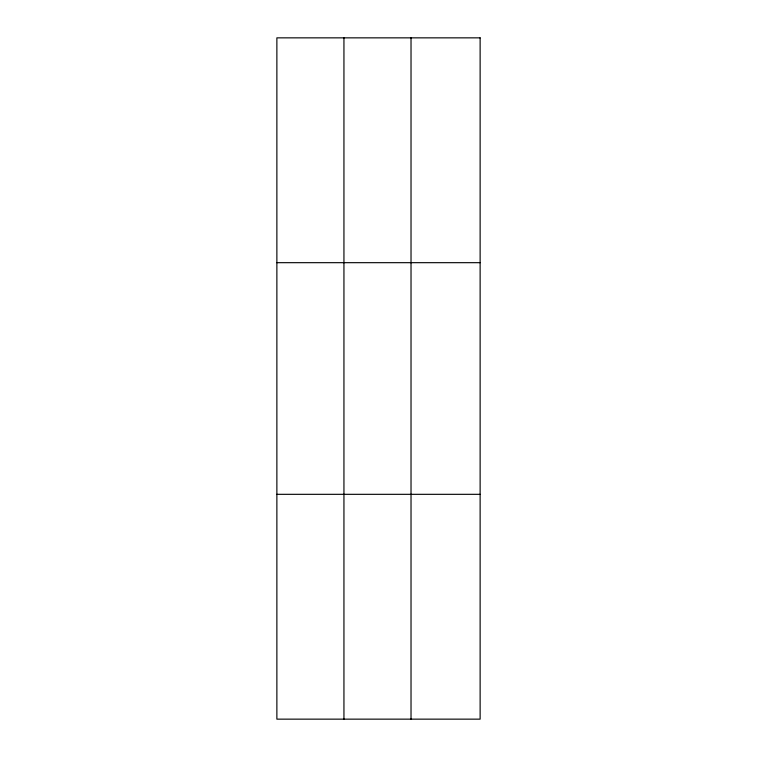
<?xml version="1.0" encoding="UTF-8"?>
<svg xmlns="http://www.w3.org/2000/svg" width="757" height="757" viewBox="0 0 757 757"><rect width="100%" height="100%" fill="white"/><g stroke="black" fill="none" stroke-linecap="round" stroke-linejoin="round"><path stroke-width="1.14" d="M343.943 719.15L343.943 37.85M411.023 719.15L411.023 37.85M276.873 262.679L480.127 262.679M276.873 494.321L480.127 494.321M480.127 37.85L480.127 719.15L276.873 719.15L276.873 37.85L480.127 37.85"/></g></svg>
